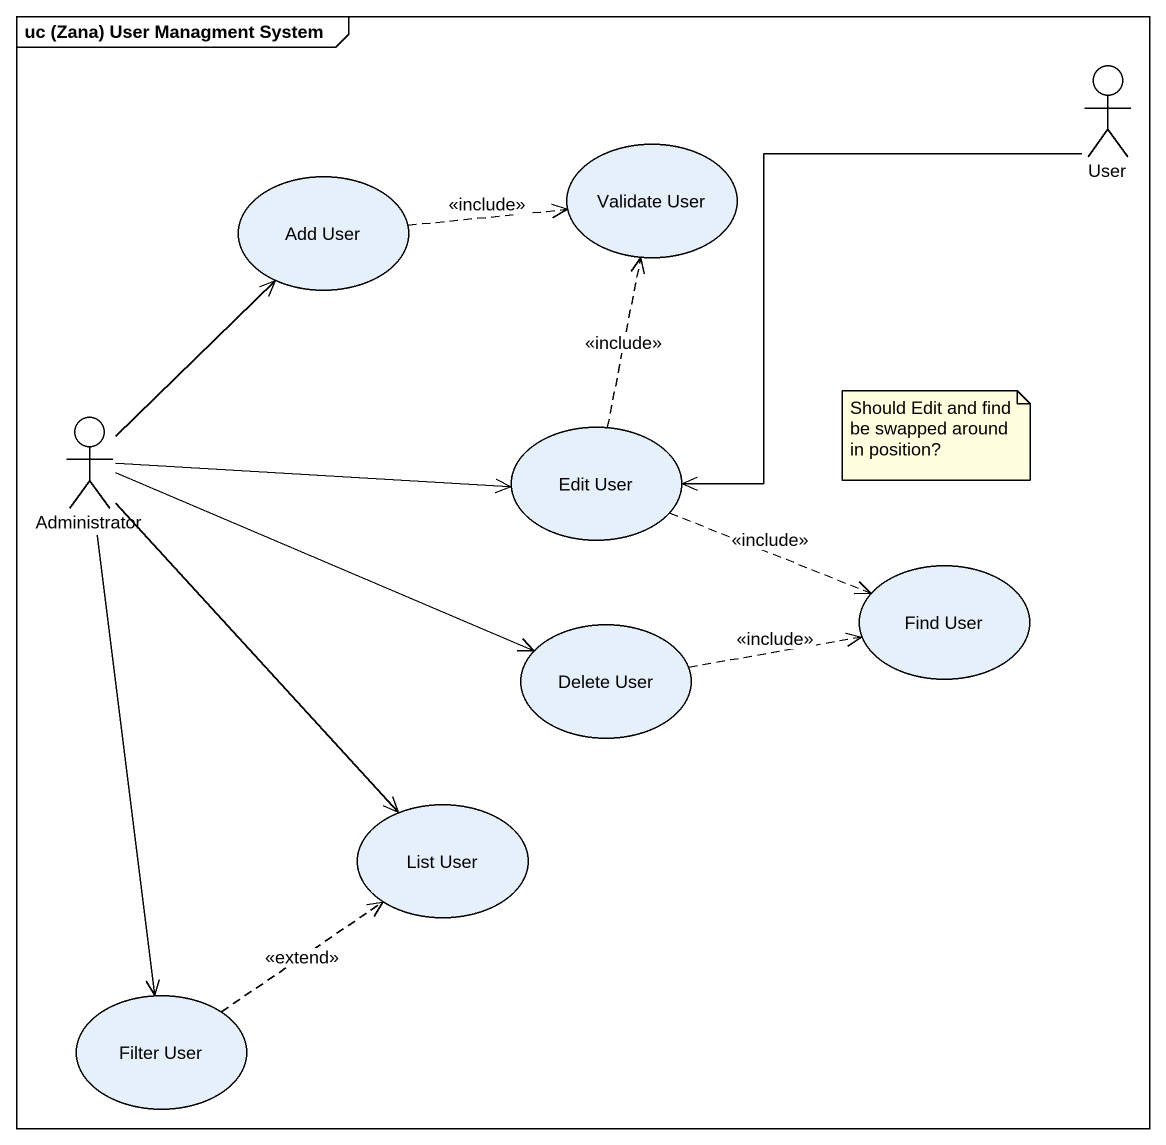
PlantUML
@startuml
mainframe uc (Zana) User Managment System
actor User
usecase "Add User" as Add_User
usecase "Validate User" as Validate_User
actor Administrator
usecase "Edit User" as Edit_User
usecase "Find User" as Find_User
usecase "Delete User" as Delete_User
usecase "List User" as List_User
usecase "Filter User" as Filter_User
User --> Edit_User
Add_User .right.> Validate_User : <<include>>
Administrator -up-> Add_User
Administrator -right-> Edit_User
Administrator -right-> Delete_User
Administrator --> List_User
Administrator --> Filter_User
Edit_User .up.> Validate_User : <<include>>
Edit_User .right.> Find_User : <<include>>
Delete_User .right.> Find_User : <<include>>
Filter_User .up.> List_User : <<extend>>
note as N1
  Should Edit and find be swapped around in position?
end note
@enduml
